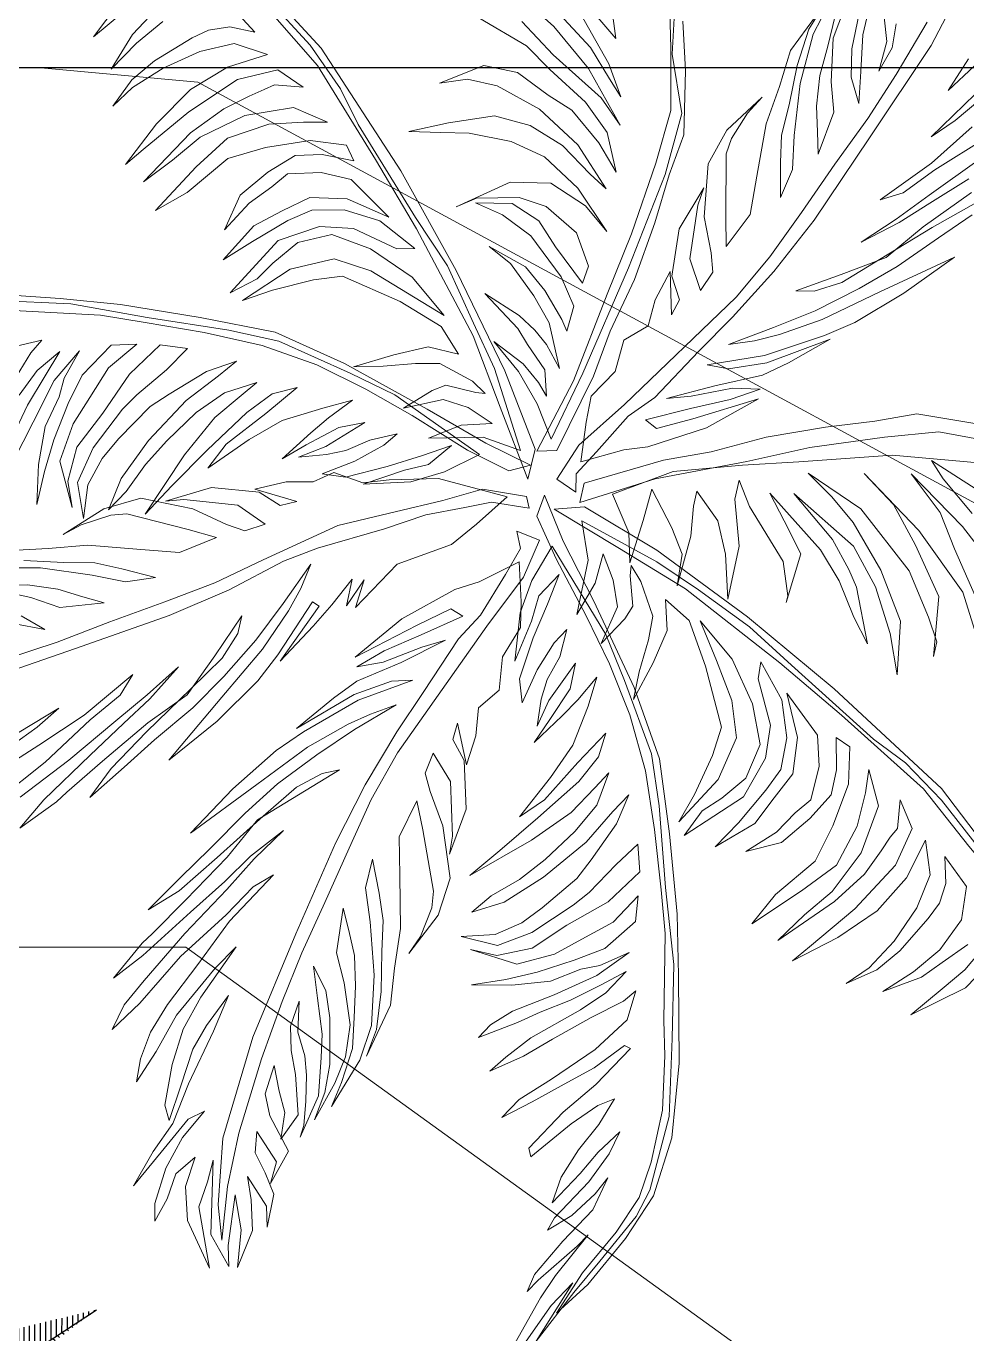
# Model space of a CAD drawing. Header units: millimetres. Extents: x 72 to 2826, y -203 to 794.
# Drawn here: x 1686.52 to 1691.15, y 420.6 to 427.04 of the extents above; entities that cross this region are included whole.
import ezdxf

# ---------------------------------------------------------------- set-up
doc = ezdxf.new("R2010")
doc.units = ezdxf.units.MM
doc.layers.add('01_Fina', color=250, linetype='Continuous', lineweight=15)
doc.layers.add('2D VEGETACION', color=74, linetype='Continuous', lineweight=5)
doc.layers.add('BOSQUENUEVO', color=64, linetype='Continuous')

# ---------------------------------------------------------------- blocks, each defined once
blk = doc.blocks.new('A-19')
at = {"layer": '2D VEGETACION'}
for points in [[(0.0015, 0.0278), (-0.0009, 0.1149), (0.0033, 0.1653), (0.003, 0.2253), (0.0087, 0.2883), (0.0156, 0.3399), (0.0192, 0.3846), (0.0468, 0.4471)], [(0.071, 0.4617), (0.0431, 0.4023), (0.0344, 0.3455), (0.0252, 0.267), (0.0228, 0.1992), (0.0162, 0.1014), (0.02, 0.0183), (0.0015, 0.0278), (0.0015, 0.0278)], [(0.0203, 0.0539), (0.0636, 0.0603), (0.0947, 0.0535), (0.0553, 0.0779), (0.0256, 0.0951), (0.0702, 0.1054), (0.0999, 0.1087), (0.1309, 0.0953), (0.0837, 0.1225), (0.0539, 0.1332), (0.0397, 0.1405), (0.0753, 0.154), (0.1114, 0.1528), (0.1577, 0.1435), (0.1069, 0.169), (0.058, 0.1771), (0.0395, 0.1866), (0.0691, 0.1899), (0.134, 0.2097), (0.1704, 0.2054), (0.1764, 0.2018), (0.131, 0.2298), (0.0929, 0.2215), (0.061, 0.214), (0.1319, 0.2506), (0.1687, 0.2615), (0.2093, 0.2667), (0.2403, 0.2738), (0.1795, 0.2774), (0.1594, 0.2744), (0.1248, 0.2656), (0.0676, 0.2386), (0.137, 0.2853), (0.1843, 0.2969), (0.2357, 0.2996), (0.2795, 0.2955), (0.226, 0.3133), (0.1688, 0.3068), (0.1128, 0.2911), (0.0811, 0.2762), (0.0507, 0.2586), (0.1009, 0.3027), (0.1769, 0.3353), (0.2293, 0.3428), (0.2563, 0.3448), (0.2705, 0.3375), (0.2109, 0.3589), (0.1524, 0.3485), (0.1051, 0.337), (0.0659, 0.3152), (0.1382, 0.3558), (0.2128, 0.3845), (0.2551, 0.3862)], [(0.2353, 0.3984), (0.1663, 0.3873), (0.1258, 0.3822), (0.0788, 0.3632), (0.1458, 0.4013), (0.2156, 0.431)], [(0.1352, 0.4146), (0.0921, 0.3943), (0.0706, 0.3874), (0.132, 0.4442)], [(0.0908, 0.4495), (0.0545, 0.3486), (0.0366, 0.252), (0.0253, 0.1939), (0.0132, 0.1215), (0.0203, 0.0539), (0.0203, 0.0539)], [(-0.0211, 0.0301), (-0.0218, 0.0771), (-0.0186, 0.1022), (-0.0223, 0.1672), (-0.0379, 0.2276), (-0.0352, 0.1557), (-0.0348, 0.1161), (-0.0467, 0.1072), (-0.0461, 0.156), (-0.0447, 0.1986), (-0.0474, 0.2317), (-0.0558, 0.204), (-0.0586, 0.1597), (-0.0627, 0.1341), (-0.0628, 0.1868), (-0.0611, 0.2381), (-0.0666, 0.2678), (-0.0798, 0.3164), (-0.0723, 0.2457), (-0.0767, 0.205), (-0.0863, 0.1843), (-0.0806, 0.2451), (-0.0851, 0.3117), (-0.0904, 0.3458), (-0.107, 0.4036), (-0.1304, 0.4646), (-0.1149, 0.3794), (-0.1021, 0.3134), (-0.0979, 0.2659), (-0.0981, 0.2389), (-0.1013, 0.2116), (-0.1067, 0.2618), (-0.1126, 0.3085), (-0.1236, 0.3592), (-0.1361, 0.4038), (-0.1541, 0.4534), (-0.1688, 0.4938)], [(-0.18, 0.5014), (-0.1664, 0.4498), (-0.1478, 0.3876), (-0.1344, 0.3433), (-0.133, 0.3128), (-0.1382, 0.2942), (-0.1427, 0.3448), (-0.148, 0.395), (-0.1696, 0.4407), (-0.1918, 0.4991)], [(-0.2061, 0.4999), (-0.1919, 0.4539), (-0.1802, 0.4175), (-0.1703, 0.3737), (-0.1846, 0.4154), (-0.2002, 0.4553), (-0.2232, 0.5155)], [(-0.2437, 0.5294), (-0.2243, 0.4676), (-0.2095, 0.4295), (-0.2083, 0.4042), (-0.2321, 0.4661), (-0.2584, 0.5172)], [(-0.297, 0.5602), (-0.2692, 0.5013), (-0.2589, 0.4728), (-0.2907, 0.5288)], [(-0.3197, 0.5355), (-0.3018, 0.5021), (-0.3285, 0.5314)], [(-0.3831, 0.4669), (-0.3598, 0.4564), (-0.3398, 0.4368), (-0.3677, 0.4527), (-0.3933, 0.4567)], [(-0.4024, 0.4417), (-0.3809, 0.4303), (-0.3442, 0.4186), (-0.3122, 0.4079), (-0.3409, 0.4072), (-0.3695, 0.4153), (-0.4129, 0.4367)], [(-0.4129, 0.4185), (-0.3855, 0.3991), (-0.3414, 0.3855), (-0.3098, 0.38), (-0.2713, 0.353), (-0.2942, 0.3583), (-0.3206, 0.3641), (-0.3508, 0.3757), (-0.3787, 0.3916), (-0.4075, 0.407)], [(-0.4228, 0.4052), (-0.3947, 0.3798), (-0.3478, 0.3534), (-0.2965, 0.3336), (-0.2624, 0.3228), (-0.2372, 0.3035), (-0.2726, 0.3126), (-0.3003, 0.321), (-0.3291, 0.3365), (-0.3669, 0.3552), (-0.4008, 0.3768), (-0.4216, 0.3982), (-0.384, 0.3525), (-0.3505, 0.3317), (-0.3158, 0.3083), (-0.265, 0.285), (-0.228, 0.268), (-0.2017, 0.2352), (-0.232, 0.2425), (-0.296, 0.2596), (-0.3102, 0.269), (-0.3318, 0.2922), (-0.344, 0.3112), (-0.3198, 0.2667), (-0.2904, 0.2386), (-0.2378, 0.2204), (-0.1991, 0.2182), (-0.1792, 0.2147), (-0.1635, 0.1974), (-0.1988, 0.1947), (-0.2513, 0.2172), (-0.2672, 0.228), (-0.2319, 0.192), (-0.1858, 0.1718), (-0.1597, 0.1734), (-0.1464, 0.1613), (-0.191, 0.1715), (-0.1663, 0.1487), (-0.1414, 0.1346), (-0.1334, 0.1062), (-0.1037, 0.089), (-0.0849, 0.0581), (-0.0599, 0.0462), (-0.0211, 0.0301), (-0.0211, 0.0301)], [(-0.1021, 0.179), (-0.1281, 0.2227), (-0.1634, 0.277), (-0.2052, 0.3315), (-0.2743, 0.4096), (-0.3519, 0.4967), (-0.4346, 0.5717)], [(-0.3767, 0.499), (-0.3316, 0.4536), (-0.2943, 0.4131), (-0.2566, 0.3674), (-0.2163, 0.3208), (-0.1795, 0.2769), (-0.1474, 0.2318), (-0.0676, 0.0899), (-0.0385, 0.0327), (-0.0096, 0.0011), (0.0086, 0.0172), (-0.01, 0.0224), (-0.0268, 0.0489), (-0.055, 0.0905), (-0.0668, 0.1225), (-0.1021, 0.179), (-0.1021, 0.179)], [(0.0257, 0.022), (0.0889, 0.0841), (0.1807, 0.1586), (0.2771, 0.2277), (0.4069, 0.3105), (0.5049, 0.3513), (0.6099, 0.3954), (0.6794, 0.4121), (0.7275, 0.4219), (0.7794, 0.4281), (0.7229, 0.4089), (0.6345, 0.3888), (0.5741, 0.371), (0.4729, 0.3233), (0.4026, 0.2923), (0.3058, 0.2284), (0.2364, 0.1795), (0.1359, 0.1031), (0.0776, 0.0465), (0.0202, -0.0096), (0.0257, 0.022), (0.0257, 0.022)], [(0.0395, 0.0156), (0.0812, 0.0116), (0.1332, -0.0144), (0.1064, 0.0128), (0.0785, 0.0287), (0.1082, 0.0319), (0.1364, 0.0291), (0.1693, 0.0027), (0.1504, 0.0335), (0.1398, 0.0447), (0.1081, 0.0502), (0.0978, 0.0539), (0.1166, 0.0596), (0.155, 0.0626), (0.1782, 0.052), (0.2083, 0.034), (0.2349, 0.0207), (0.2026, 0.0506), (0.1735, 0.0735), (0.1415, 0.0799), (0.1693, 0.0984), (0.2199, 0.1029), (0.2864, 0.1031), (0.3126, 0.0864), (0.3476, 0.0577), (0.3714, 0.0346), (0.3387, 0.0858), (0.3011, 0.1154), (0.262, 0.1206), (0.2171, 0.1155), (0.1726, 0.1096), (0.2201, 0.132), (0.2708, 0.1409), (0.3142, 0.1377), (0.3446, 0.1144), (0.3587, 0.0845), (0.3664, 0.0612), (0.3867, 0.0364), (0.3631, 0.107), (0.3295, 0.1395), (0.2972, 0.1533), (0.2467, 0.1532), (0.2303, 0.1605), (0.2745, 0.1717), (0.3144, 0.1668), (0.345, 0.1522), (0.3623, 0.1314), (0.3881, 0.0951), (0.4065, 0.0651), (0.3932, 0.1115), (0.3721, 0.1381), (0.3526, 0.1633), (0.3169, 0.1777), (0.269, 0.1787), (0.3199, 0.1985), (0.352, 0.1921), (0.3838, 0.1748), (0.3929, 0.1555), (0.4076, 0.1312), (0.4194, 0.0948), (0.4194, 0.1335), (0.4028, 0.1687), (0.3843, 0.1966), (0.3602, 0.2089), (0.3273, 0.217), (0.3402, 0.2285), (0.3778, 0.2172), (0.4163, 0.1902), (0.4475, 0.1629), (0.4707, 0.1136), (0.4943, 0.0818), (0.474, 0.141), (0.4571, 0.1836), (0.423, 0.2148), (0.3912, 0.2321), (0.3684, 0.2417), (0.408, 0.2421), (0.4512, 0.212), (0.4829, 0.1721), (0.4991, 0.1378), (0.5183, 0.1039), (0.4938, 0.1719), (0.4738, 0.2097), (0.4543, 0.2328), (0.4429, 0.2457), (0.4361, 0.2554), (0.4076, 0.2656), (0.4399, 0.2701), (0.4728, 0.2437), (0.5064, 0.1907), (0.533, 0.1344), (0.5429, 0.1133), (0.5311, 0.1658), (0.5143, 0.2127), (0.4887, 0.2512), (0.4554, 0.2806), (0.4918, 0.2763), (0.5218, 0.2539), (0.5498, 0.2219), (0.5704, 0.1897), (0.5802, 0.162), (0.5744, 0.197), (0.5612, 0.2251), (0.5359, 0.2627), (0.5232, 0.2782), (0.5048, 0.2899), (0.4771, 0.2962), (0.5135, 0.3102), (0.5458, 0.2964), (0.5708, 0.2662), (0.5862, 0.2337), (0.5979, 0.1973), (0.5937, 0.2405), (0.5843, 0.2651), (0.5728, 0.2962)], [(0.5696, 0.3259), (0.5978, 0.2865), (0.6111, 0.2584), (0.6293, 0.2196), (0.616, 0.2822), (0.5913, 0.3232)], [(0.4806, 0.3344), (0.419, 0.3076), (0.3714, 0.2808), (0.3386, 0.2546), (0.2419, 0.1907), (0.1915, 0.1583), (0.1405, 0.116), (0.101, 0.0812), (0.0395, 0.0156), (0.0395, 0.0156)], [(-0.039, 0.0087), (-0.1047, 0.0659), (-0.1462, 0.0947), (-0.1923, 0.1332), (-0.2446, 0.1688), (-0.2897, 0.1959), (-0.3265, 0.2216), (-0.3913, 0.2404), (-0.4424, 0.2508)], [(-0.4821, 0.246), (-0.4181, 0.2311), (-0.3545, 0.2148), (-0.3051, 0.1854), (-0.2396, 0.1421), (-0.1848, 0.1013), (-0.1052, 0.0442), (-0.0434, -0.0116), (-0.039, 0.0087), (-0.039, 0.0087)], [(-0.0517, 0.006), (-0.0914, 0.0012), (-0.1295, -0.0092), (-0.1664, -0.0266), (-0.1358, -0.0025), (-0.113, 0.0083), (-0.0968, 0.0127), (-0.1241, 0.0181), (-0.1543, 0.007), (-0.1732, 0.0014), (-0.2177, -0.0228), (-0.1861, 0.006), (-0.1671, 0.0182), (-0.1495, 0.0265), (-0.1215, 0.0333), (-0.1707, 0.0348), (-0.2022, 0.0264), (-0.2413, 0.0112), (-0.2643, -0.0061), (-0.234, 0.0254), (-0.2049, 0.0391), (-0.1708, 0.0487), (-0.1577, 0.0506), (-0.1813, 0.0642), (-0.2145, 0.0593), (-0.2641, 0.0391), (-0.2929, 0.0159), (-0.3126, -0.0085), (-0.3022, 0.0287), (-0.2773, 0.0512), (-0.2466, 0.0614), (-0.2023, 0.079), (-0.2181, 0.0899), (-0.2552, 0.0864), (-0.2901, 0.0624), (-0.3064, 0.0375), (-0.3169, -0.0062), (-0.3135, -0.0293), (-0.3243, 0.0322), (-0.3125, 0.0733), (-0.2801, 0.1026), (-0.2484, 0.1175), (-0.3001, 0.0996), (-0.3408, 0.074), (-0.3654, 0.0441), (-0.385, 0.0036), (-0.3931, -0.0249), (-0.4025, -0.0573), (-0.4011, -0.0147), (-0.3961, 0.0339), (-0.3766, 0.0678), (-0.3477, 0.0954), (-0.3111, 0.1159), (-0.2921, 0.1281), (-0.3443, 0.111), (-0.3906, 0.0816), (-0.4258, 0.0446), (-0.4404, 0.0162), (-0.4437, -0.0133), (-0.45, 0.0364), (-0.434, 0.0687), (-0.4029, 0.0941), (-0.3812, 0.114), (-0.3407, 0.1331), (-0.3065, 0.1428), (-0.3492, 0.1442), (-0.3856, 0.1302), (-0.4284, 0.1025), (-0.4588, 0.0849), (-0.4998, 0.0441)], [(-0.4845, 0.0868), (-0.4426, 0.1098), (-0.3861, 0.1472), (-0.3532, 0.1595), (-0.4192, 0.1423), (-0.4711, 0.1178), (-0.5113, 0.0914)], [(-0.488, 0.1239), (-0.44, 0.1498), (-0.4032, 0.1607), (-0.3817, 0.1676), (-0.4187, 0.1641), (-0.4875, 0.1456)], [(-0.4688, 0.1652), (-0.4424, 0.1777), (-0.4766, 0.1819)], [(-0.4902, 0.2562), (-0.4116, 0.2309), (-0.3486, 0.2251), (-0.2911, 0.192), (-0.2059, 0.13), (-0.1106, 0.0556), (-0.0517, 0.006), (-0.0517, 0.006)], [(0.0228, -0.0288), (0.0033, -0.0157), (0.0551, -0.0089), (0.1244, 0.0065), (0.2228, 0.0249), (0.3021, 0.0316), (0.3811, 0.022), (0.4649, 0.0086), (0.5278, -0.0063), (0.6172, -0.0289), (0.6912, -0.0563), (0.7454, -0.0904), (0.7812, -0.1299), (0.8181, -0.1804), (0.8391, -0.22), (0.8047, -0.1829), (0.7723, -0.1377), (0.7432, -0.1054), (0.7103, -0.0835), (0.6604, -0.0582), (0.6056, -0.0417), (0.5695, -0.0332), (0.4813, -0.0087), (0.4357, -0.0015), (0.3728, 0.0078), (0.3107, 0.014), (0.2496, 0.0129), (0.1922, 0.006), (0.1373, -0.005), (0.0714, -0.0205), (0.0228, -0.0288), (0.0228, -0.0288)], [(0.0571, -0.0214), (0.0868, -0.051), (0.1166, -0.0715), (0.1645, -0.0899), (0.128, -0.0622), (0.1044, -0.0481), (0.0881, -0.0216), (0.1152, -0.0415), (0.1457, -0.065), (0.1837, -0.0895), (0.2089, -0.0934), (0.1793, -0.0694), (0.1561, -0.0448), (0.1459, -0.0283), (0.1721, -0.0429), (0.1917, -0.0617), (0.2102, -0.0732), (0.2365, -0.0843), (0.2134, -0.0655), (0.1826, -0.0285), (0.2073, -0.0407), (0.233, -0.0694), (0.2524, -0.0917), (0.2327, -0.0559), (0.2204, -0.036), (0.2024, -0.0105), (0.2296, -0.0269), (0.2651, -0.053), (0.2924, -0.0842), (0.3241, -0.1263), (0.3136, -0.0962), (0.2843, -0.0526), (0.2618, -0.0161), (0.284, -0.0299), (0.3039, -0.0565), (0.3299, -0.1079), (0.3533, -0.1551), (0.3706, -0.1924), (0.3511, -0.12), (0.3333, -0.0726), (0.3144, -0.042), (0.3031, -0.0238), (0.3329, -0.0443), (0.3535, -0.0739), (0.3743, -0.1113), (0.388, -0.1428), (0.3971, -0.1761), (0.4084, -0.2), (0.407, -0.1643), (0.3919, -0.1176), (0.3676, -0.0652), (0.3434, -0.0298), (0.3307, -0.0091), (0.3569, -0.0295), (0.3867, -0.0648), (0.402, -0.084), (0.4229, -0.1271), (0.4325, -0.152), (0.4374, -0.1821), (0.4305, -0.2172), (0.4493, -0.1828), (0.4449, -0.1443), (0.4283, -0.0951), (0.4196, -0.0754), (0.3981, -0.0406), (0.3834, -0.0131), (0.4118, -0.0184), (0.4342, -0.0584), (0.4468, -0.1066), (0.461, -0.1481), (0.4591, -0.1858), (0.4461, -0.211), (0.4733, -0.168), (0.4731, -0.1269), (0.465, -0.0953), (0.4561, -0.0586), (0.4361, -0.0263), (0.4614, -0.0358), (0.4806, -0.0743), (0.4845, -0.1085), (0.4869, -0.1493), (0.486, -0.183), (0.4822, -0.2196), (0.4934, -0.1784), (0.4994, -0.1381), (0.4955, -0.104), (0.4967, -0.0838), (0.4911, -0.0506), (0.506, -0.0895), (0.5143, -0.1381), (0.5202, -0.1847), (0.5282, -0.2107), (0.5379, -0.2264), (0.5327, -0.1828), (0.5282, -0.157), (0.5242, -0.1228), (0.5168, -0.0885), (0.5098, -0.0586), (0.5261, -0.0851), (0.5367, -0.1151), (0.5519, -0.1732), (0.5651, -0.2039), (0.5752, -0.2239), (0.5687, -0.1856), (0.5591, -0.1516), (0.5472, -0.1063), (0.5391, -0.0691), (0.5321, -0.054), (0.5593, -0.0703), (0.5808, -0.1108), (0.5995, -0.1632), (0.6116, -0.2015), (0.6254, -0.2238), (0.6175, -0.1887), (0.6068, -0.1473), (0.5992, -0.1165), (0.5846, -0.0798), (0.5894, -0.0746), (0.6169, -0.1193), (0.6363, -0.1599), (0.6639, -0.2046), (0.6731, -0.2047), (0.6503, -0.1548), (0.6387, -0.123), (0.6361, -0.1041), (0.6582, -0.127), (0.6786, -0.1544), (0.7018, -0.179), (0.7255, -0.1952), (0.703, -0.1588), (0.686, -0.135), (0.6714, -0.1075), (0.6907, -0.1241), (0.7138, -0.1521), (0.7414, -0.1968), (0.7523, -0.2072), (0.7436, -0.1783), (0.7279, -0.1491), (0.715, -0.1319), (0.7433, -0.1556), (0.7674, -0.1945), (0.7938, -0.2319), (0.8093, -0.244), (0.8007, -0.23), (0.7762, -0.1811), (0.7675, -0.167), (0.8003, -0.2108), (0.8192, -0.2322), (0.8584, -0.2698)], [(0.8707, -0.2713), (0.8298, -0.2234), (0.8124, -0.1953), (0.8621, -0.248), (0.8226, -0.197), (0.7976, -0.1621), (0.7618, -0.1133), (0.7386, -0.0923), (0.6687, -0.0531), (0.5901, -0.0296), (0.5153, -0.0083), (0.4348, 0.0037), (0.35, 0.0188), (0.2949, 0.0248), (0.2131, 0.0166), (0.1613, 0.0098), (0.0571, -0.0214), (0.0571, -0.0214)], [(-0.046, -0.0129), (-0.1337, -0.023), (-0.2487, -0.0461), (-0.3646, -0.076), (-0.5106, -0.1245), (-0.6036, -0.1737), (-0.7053, -0.227), (-0.7619, -0.2688), (-0.7997, -0.3006), (-0.8383, -0.3371), (-0.7871, -0.3043), (-0.715, -0.2499), (-0.6637, -0.2149), (-0.5616, -0.1668), (-0.4939, -0.1327), (-0.383, -0.0987), (-0.3015, -0.0753), (-0.1777, -0.0459), (-0.0979, -0.0373), (-0.0172, -0.0283), (-0.046, -0.0129), (-0.046, -0.0129)], [(-0.0307, -0.0454), (-0.031, -0.0219), (-0.065, -0.0616), (-0.1153, -0.1122), (-0.1835, -0.1842), (-0.2337, -0.2465), (-0.2684, -0.3188), (-0.3028, -0.3964), (-0.3251, -0.4563), (-0.3545, -0.5444)], [(-0.3249, -0.5068), (-0.2973, -0.4196), (-0.278, -0.3761), (-0.2523, -0.3188), (-0.2236, -0.2633), (-0.1894, -0.2128), (-0.1519, -0.1692), (-0.1126, -0.1292), (-0.0628, -0.0821), (-0.0307, -0.0454), (-0.0307, -0.0454)], [(-0.0485, -0.028), (-0.072, -0.0627), (-0.0854, -0.1185), (-0.0898, -0.0819), (-0.0834, -0.0499), (-0.1061, -0.0702), (-0.121, -0.0934), (-0.1224, -0.136), (-0.1329, -0.1022), (-0.1347, -0.087), (-0.1193, -0.0582), (-0.116, -0.0491), (-0.1319, -0.0587), (-0.1582, -0.0873), (-0.1649, -0.1119), (-0.1705, -0.1457), (-0.1777, -0.176), (-0.1793, -0.1316), (-0.1784, -0.0947), (-0.163, -0.0659), (-0.1958, -0.076), (-0.2319, -0.1113), (-0.2731, -0.163), (-0.2768, -0.1938), (-0.2774, -0.2381), (-0.2747, -0.2713), (-0.2939, -0.2147), (-0.2928, -0.1669), (-0.2711, -0.133), (-0.2386, -0.1015), (-0.2061, -0.0701), (-0.2536, -0.0925), (-0.2932, -0.1273), (-0.3183, -0.1628), (-0.3192, -0.1998), (-0.3047, -0.2306), (-0.2929, -0.2508), (-0.2858, -0.2819), (-0.3262, -0.2192), (-0.3295, -0.1734), (-0.3187, -0.1393), (-0.2865, -0.1005), (-0.2821, -0.0823), (-0.3193, -0.1106), (-0.3401, -0.144), (-0.3482, -0.1769), (-0.3441, -0.204), (-0.332, -0.2456), (-0.321, -0.2802), (-0.3475, -0.24), (-0.3555, -0.2072), (-0.3617, -0.1757), (-0.3504, -0.1381), (-0.3208, -0.1005), (-0.3689, -0.1286), (-0.3843, -0.1574), (-0.3917, -0.192), (-0.3825, -0.2114), (-0.3719, -0.2386), (-0.3513, -0.2708), (-0.3825, -0.2457), (-0.3986, -0.2114), (-0.4083, -0.1795), (-0.4021, -0.1517), (-0.3874, -0.1212), (-0.4053, -0.1243), (-0.4197, -0.16), (-0.4242, -0.2074), (-0.423, -0.2487), (-0.3993, -0.2989), (-0.3893, -0.3361), (-0.4229, -0.2831), (-0.4438, -0.2435), (-0.4471, -0.1977), (-0.4401, -0.1622), (-0.4335, -0.1375), (-0.4577, -0.1683), (-0.4624, -0.22), (-0.4522, -0.2711), (-0.436, -0.3054), (-0.4216, -0.3406), (-0.4589, -0.2797), (-0.4746, -0.2397), (-0.4808, -0.2104), (-0.4835, -0.1934), (-0.4858, -0.1816), (-0.4756, -0.1531), (-0.5, -0.1743), (-0.501, -0.2178), (-0.481, -0.2761), (-0.4545, -0.3324), (-0.4441, -0.3544), (-0.4771, -0.3119), (-0.5031, -0.2682), (-0.516, -0.2248), (-0.5185, -0.1808), (-0.5383, -0.2117), (-0.5392, -0.2487), (-0.5323, -0.2906), (-0.5205, -0.327), (-0.5067, -0.3517), (-0.5287, -0.3255), (-0.542, -0.2973), (-0.5554, -0.2531), (-0.5588, -0.2343), (-0.5566, -0.2117), (-0.5443, -0.1876), (-0.5778, -0.2056)], [(-0.5799, -0.2786), (-0.5645, -0.3112), (-0.5448, -0.3438), (-0.5746, -0.3127), (-0.5884, -0.2902)], [(-0.6007, -0.3143), (-0.5824, -0.353), (-0.6218, -0.3038)], [(-0.5751, -0.1656), (-0.5165, -0.1348), (-0.4643, -0.1155), (-0.4232, -0.1069), (-0.3132, -0.0733), (-0.2558, -0.0537), (-0.1903, -0.0422), (-0.1387, -0.0329), (-0.0485, -0.028), (-0.0485, -0.028)], [(-0.0028, -0.2605), (0.0014, -0.2985), (0.0162, -0.3616), (0.0266, -0.4295), (0.0353, -0.5335), (0.0445, -0.6497)], [(0.0274, -0.6052), (0.0241, -0.5503), (0.0171, -0.4915), (0.0113, -0.4302), (0.0054, -0.3741), (-0.0054, -0.3189), (-0.0203, -0.2339), (-0.0191, -0.172), (-0.018, -0.1205), (-0.0191, -0.0772), (0, -0.0344), (0.0126, -0.0348), (-0.0036, -0.0712), (-0.0051, -0.0999), (-0.0079, -0.1416), (-0.0049, -0.1874), (-0.0028, -0.2605), (-0.0028, -0.2605)], [(0.1719, -0.1914), (0.2051, -0.2286), (0.2508, -0.2747), (0.3021, -0.3203), (0.3839, -0.3847), (0.4779, -0.4558), (0.5726, -0.5131), (0.6394, -0.5354), (0.6761, -0.5412), (0.6229, -0.521), (0.5719, -0.4956), (0.502, -0.4526), (0.4492, -0.4165), (0.4049, -0.3838), (0.3599, -0.3468), (0.311, -0.3078), (0.2671, -0.2724), (0.2266, -0.2333), (0.1215, -0.109), (0.0813, -0.0588), (0.0478, -0.0327), (0.0328, -0.0533), (0.0514, -0.0541), (0.0737, -0.0764), (0.1084, -0.1125), (0.1269, -0.1411), (0.1719, -0.1914), (0.1719, -0.1914)], [(-0.005, -0.0541), (0.0149, -0.0923), (0.0289, -0.1233), (0.0344, -0.1838), (0.0676, -0.2377), (0.0416, -0.2216), (0.0637, -0.2465), (0.0378, -0.2335), (0.0588, -0.2609), (0.0756, -0.2857), (0.1025, -0.3285), (0.0566, -0.2742), (0.0504, -0.2797), (0.0954, -0.3291), (0.1163, -0.3565), (0.1467, -0.4084), (0.1737, -0.4678), (0.1237, -0.3974), (0.0853, -0.3434), (0.0534, -0.3067), (0.0338, -0.2881), (0.0118, -0.2716), (0.0444, -0.3102), (0.0744, -0.3476), (0.103, -0.3897), (0.1267, -0.4296), (0.1492, -0.4772), (0.169, -0.5154), (0.1907, -0.5582), (0.1669, -0.5288), (0.139, -0.4832), (0.1069, -0.4268), (0.0841, -0.3866), (0.0631, -0.3644), (0.0461, -0.3553), (0.0795, -0.3935), (0.112, -0.4321), (0.1302, -0.4793), (0.157, -0.5357), (0.1793, -0.5803), (0.1864, -0.5932), (0.2035, -0.6377), (0.1808, -0.6057), (0.1477, -0.5466), (0.1242, -0.5045), (0.1061, -0.4709), (0.0813, -0.4335), (0.1015, -0.4726), (0.1196, -0.5115), (0.1472, -0.5697), (0.172, -0.6289)], [(0.1688, -0.6531), (0.143, -0.5942), (0.1118, -0.5374), (0.0945, -0.5003), (0.077, -0.482), (0.1053, -0.542), (0.124, -0.5963), (0.1401, -0.6464)], [(0.1285, -0.654), (0.1051, -0.5931), (0.0916, -0.566), (0.11, -0.6277)], [(-0.0065, -0.5901), (0.0079, -0.5596), (-0.0125, -0.5799)], [(-0.0492, -0.6065), (-0.0285, -0.5653), (-0.0106, -0.5386), (-0.0035, -0.4921), (-0.0155, -0.5123), (-0.0296, -0.5355), (-0.0421, -0.5653), (-0.0499, -0.5964)], [(-0.0695, -0.5997), (-0.0561, -0.5477), (-0.035, -0.4969), (-0.0192, -0.4648), (-0.0157, -0.4332), (-0.0336, -0.4651), (-0.0467, -0.491), (-0.0554, -0.5225), (-0.0681, -0.5627)], [(-0.0817, -0.5732), (-0.0736, -0.5347), (-0.0666, -0.4934), (-0.0483, -0.4405), (-0.0349, -0.4021), (-0.0405, -0.3605), (-0.0562, -0.3873), (-0.0881, -0.4454), (-0.091, -0.4622), (-0.089, -0.4947), (-0.084, -0.5157), (-0.0994, -0.4675), (-0.1003, -0.4272), (-0.0758, -0.3771), (-0.051, -0.3468), (-0.0397, -0.3299), (-0.041, -0.3075), (-0.0677, -0.3303), (-0.0878, -0.3838), (-0.0909, -0.4027), (-0.0926, -0.3523), (-0.0753, -0.3051), (-0.0561, -0.2873), (-0.0557, -0.2694), (-0.0792, -0.3086), (-0.0785, -0.275), (-0.0715, -0.2473), (-0.0753, -0.2238), (-0.0574, -0.1971), (-0.0534, -0.1695), (-0.0415, -0.1191), (-0.005, -0.0541), (-0.005, -0.0541)], [(0.0646, -0.059), (0.0741, -0.105), (0.0755, -0.1317), (0.0916, -0.1934), (0.118, -0.2511), (0.1021, -0.1797), (0.0942, -0.1409), (0.1049, -0.1307), (0.1128, -0.1779), (0.1194, -0.22), (0.1283, -0.252), (0.1306, -0.2239), (0.1256, -0.1806), (0.1248, -0.1547), (0.1356, -0.2058), (0.1431, -0.2557), (0.154, -0.2839), (0.1753, -0.3297), (0.156, -0.2619), (0.1521, -0.2203), (0.1569, -0.1987), (0.1627, -0.2595), (0.1805, -0.3236), (0.1921, -0.356), (0.2197, -0.4105), (0.2536, -0.4652), (0.2216, -0.385), (0.1972, -0.3234), (0.1844, -0.2761), (0.1801, -0.2504), (0.1776, -0.2222), (0.1915, -0.271), (0.2074, -0.316), (0.2264, -0.3635), (0.2478, -0.4044), (0.2749, -0.4497), (0.2961, -0.4872), (0.3203, -0.5286), (0.3093, -0.492), (0.2854, -0.4444), (0.2555, -0.3868), (0.2348, -0.3453), (0.2276, -0.3156), (0.2285, -0.297), (0.2432, -0.3452), (0.2579, -0.3935), (0.2877, -0.4343), (0.3204, -0.4875), (0.3457, -0.5305), (0.3528, -0.5434), (0.3808, -0.5819), (0.3656, -0.5461), (0.3339, -0.4861), (0.3121, -0.443), (0.2929, -0.4101), (0.2755, -0.3698), (0.2968, -0.4072), (0.3205, -0.443), (0.3544, -0.4977), (0.3912, -0.5515), (0.4107, -0.5782), (0.4328, -0.597), (0.4132, -0.5619), (0.3764, -0.5081), (0.3464, -0.4505), (0.3247, -0.4158), (0.3181, -0.3918), (0.3537, -0.4489), (0.3892, -0.4927), (0.4218, -0.534), (0.4457, -0.5587), (0.4702, -0.5757), (0.4923, -0.5861), (0.4668, -0.5578), (0.4353, -0.5278), (0.3974, -0.4759), (0.3815, -0.449), (0.4232, -0.4981), (0.4511, -0.5247), (0.4841, -0.5452), (0.5237, -0.5632), (0.5404, -0.5631), (0.5082, -0.542), (0.4741, -0.5199), (0.4535, -0.5), (0.429, -0.4697), (0.4614, -0.4943), (0.5081, -0.5336), (0.5444, -0.5602), (0.5679, -0.5876), (0.5975, -0.6166), (0.5705, -0.5796), (0.5442, -0.5435), (0.5402, -0.5247), (0.5614, -0.5538), (0.5881, -0.5789), (0.6211, -0.5994), (0.6391, -0.6043), (0.6197, -0.5859), (0.5964, -0.5704), (0.5848, -0.5463), (0.612, -0.5638), (0.6471, -0.5707), (0.7015, -0.5612), (0.6362, -0.5558), (0.6129, -0.5403), (0.5924, -0.5287), (0.6676, -0.551), (0.7047, -0.5408), (0.6832, -0.536), (0.6335, -0.5157), (0.6706, -0.5187), (0.7081, -0.5323), (0.6744, -0.5075), (0.6428, -0.5004), (0.6181, -0.498), (0.6533, -0.4868), (0.6748, -0.4915), (0.6432, -0.4761), (0.619, -0.4793), (0.596, -0.4841), (0.5749, -0.4766), (0.6108, -0.4648), (0.6313, -0.4764), (0.6034, -0.4497), (0.5623, -0.4593), (0.5387, -0.4584), (0.5121, -0.4417), (0.5397, -0.4432), (0.5627, -0.4433), (0.5888, -0.4544), (0.5689, -0.4304), (0.527, -0.4224), (0.5015, -0.4205), (0.4767, -0.4145), (0.4534, -0.399), (0.4845, -0.4088), (0.5104, -0.408), (0.5308, -0.4112), (0.5568, -0.4187), (0.5812, -0.4274), (0.592, -0.434), (0.5548, -0.4045), (0.5165, -0.3915), (0.4932, -0.3844), (0.455, -0.3798), (0.4216, -0.3753), (0.4497, -0.3692), (0.4784, -0.3723), (0.5259, -0.3847), (0.5532, -0.3973), (0.5782, -0.4151), (0.5462, -0.3844), (0.5225, -0.3667), (0.4911, -0.3535), (0.4466, -0.3486), (0.414, -0.3483), (0.3703, -0.3296), (0.3946, -0.33), (0.4216, -0.3307), (0.4532, -0.3378), (0.4844, -0.3475), (0.5156, -0.3573), (0.5472, -0.3776), (0.569, -0.3942), (0.5295, -0.3532), (0.4973, -0.3321), (0.4469, -0.3159), (0.3914, -0.3058), (0.3558, -0.3016), (0.3282, -0.2869), (0.3648, -0.2891), (0.3935, -0.2922), (0.4247, -0.302), (0.4654, -0.3132), (0.5028, -0.3281), (0.5272, -0.3452), (0.4816, -0.3074), (0.4449, -0.2933), (0.4064, -0.2768), (0.3521, -0.2634), (0.3125, -0.2538), (0.2806, -0.2265), (0.3117, -0.2279), (0.377, -0.2332), (0.3935, -0.2393), (0.4197, -0.2587), (0.4338, -0.2749), (0.4025, -0.2351), (0.3683, -0.2131), (0.313, -0.2065), (0.2748, -0.2103), (0.2546, -0.2106), (0.2365, -0.1973), (0.27, -0.1872), (0.3259, -0.1995), (0.3435, -0.2071), (0.3021, -0.1783), (0.2522, -0.1677), (0.2276, -0.1736), (0.2124, -0.1643), (0.2573, -0.1664), (0.2301, -0.149), (0.2024, -0.139), (0.1897, -0.1134), (0.1568, -0.1013), (0.1317, -0.0751), (0.1057, -0.0675), (0.0646, -0.059), (0.0646, -0.059)], [(-0.0552, -0.0709), (-0.047, -0.1112), (-0.0456, -0.1482), (-0.0559, -0.1971), (-0.0592, -0.1513), (-0.0586, -0.1253), (-0.0719, -0.0971), (-0.0692, -0.1302), (-0.0674, -0.1681), (-0.0676, -0.2134), (-0.0772, -0.2362), (-0.0816, -0.1996), (-0.09, -0.1659), (-0.0979, -0.1492), (-0.099, -0.1787), (-0.0948, -0.2058), (-0.0957, -0.2266), (-0.1003, -0.2557), (-0.104, -0.2252), (-0.1181, -0.1791), (-0.1201, -0.2069), (-0.1109, -0.2446), (-0.1029, -0.273), (-0.1221, -0.2369), (-0.1325, -0.2149), (-0.144, -0.1859), (-0.1438, -0.2181), (-0.1422, -0.2626), (-0.1314, -0.3015), (-0.1134, -0.3511), (-0.1328, -0.3259), (-0.1535, -0.2775), (-0.1717, -0.2388), (-0.1719, -0.2658), (-0.1596, -0.2965), (-0.1316, -0.3468), (-0.1048, -0.3922), (-0.0829, -0.4271), (-0.133, -0.3711), (-0.1629, -0.3304), (-0.1783, -0.2978), (-0.1874, -0.2785), (-0.1856, -0.3142), (-0.1729, -0.348), (-0.152, -0.3855), (-0.1335, -0.4133), (-0.1111, -0.4404), (-0.0972, -0.4629), (-0.1255, -0.4418), (-0.1572, -0.4041), (-0.1879, -0.3551), (-0.2044, -0.3155), (-0.2147, -0.2935), (-0.212, -0.3267), (-0.1987, -0.3709), (-0.1914, -0.3933), (-0.1666, -0.4343), (-0.151, -0.456), (-0.128, -0.4774), (-0.0948, -0.4908), (-0.133, -0.4873), (-0.1642, -0.4622), (-0.1959, -0.4223), (-0.2068, -0.4038), (-0.2243, -0.3668), (-0.2402, -0.3399), (-0.2512, -0.3667), (-0.2295, -0.4059), (-0.1969, -0.4432), (-0.1694, -0.4786), (-0.1372, -0.4968), (-0.109, -0.4996), (-0.1594, -0.4997), (-0.1941, -0.4763), (-0.2162, -0.4523), (-0.2417, -0.4256), (-0.2583, -0.3904), (-0.2641, -0.4168), (-0.2411, -0.4543), (-0.2159, -0.4758), (-0.1829, -0.5001), (-0.1529, -0.5181), (-0.1215, -0.5345), (-0.1617, -0.5223), (-0.1987, -0.5053), (-0.2252, -0.4834), (-0.2428, -0.4734), (-0.2666, -0.4503), (-0.243, -0.4843), (-0.2064, -0.5165), (-0.1714, -0.5473)], [(-0.1986, -0.5397), (-0.2251, -0.5178), (-0.2502, -0.492), (-0.271, -0.4706), (-0.2577, -0.4988), (-0.2374, -0.5236)], [(-0.2519, -0.5272), (-0.2774, -0.5005), (-0.2875, -0.4859), (-0.2882, -0.5185)], [(-0.3396, -0.5213), (-0.3166, -0.447), (-0.2827, -0.3729), (-0.2482, -0.2932), (-0.2236, -0.245), (-0.1721, -0.181), (-0.1382, -0.1413), (-0.0552, -0.0709), (-0.0552, -0.0709)]]:
    blk.add_lwpolyline(points, dxfattribs=at)
blk = doc.blocks.new('*X73')
at = {"color": 0}
for p, q in [((6.827, 6.747), (7.284, 6.937)), ((6.839, 6.806), (7.285, 6.992)), ((6.851, 6.865), (7.185, 7.004)), ((6.863, 6.924), (7.084, 7.017)), ((6.875, 6.983), (6.984, 7.029)), ((6.804, 6.629), (7.242, 6.812)), ((6.816, 6.688), (7.263, 6.874)), ((6.78, 6.511), (7.2, 6.686)), ((6.792, 6.57), (7.221, 6.749)), ((6.756, 6.392), (7.158, 6.56)), ((6.768, 6.451), (7.179, 6.623)), ((6.731, 6.273), (7.116, 6.434)), ((6.743, 6.333), (7.137, 6.497)), ((6.702, 6.153), (7.074, 6.308)), ((6.718, 6.214), (7.095, 6.371)), ((6.68, 6.09), (7.053, 6.245)), ((6.635, 5.963), (7.012, 6.12)), ((6.657, 6.026), (7.032, 6.182)), ((6.614, 5.9), (6.991, 6.057)), ((6.619, 5.848), (6.97, 5.994)), ((6.625, 5.796), (6.949, 5.931)), ((6.627, 5.742), (6.928, 5.868)), ((6.605, 5.625), (6.886, 5.742)), ((6.616, 5.684), (6.907, 5.805)), ((6.584, 5.508), (6.844, 5.616)), ((6.594, 5.566), (6.865, 5.679)), ((6.562, 5.39), (6.802, 5.49)), ((6.573, 5.449), (6.823, 5.553)), ((6.54, 5.273), (6.76, 5.365)), ((6.551, 5.332), (6.781, 5.428)), ((6.519, 5.156), (6.718, 5.239)), ((6.529, 5.214), (6.739, 5.302)), ((6.497, 5.038), (6.676, 5.113)), ((6.508, 5.097), (6.697, 5.176)), ((6.475, 4.921), (6.634, 4.987)), ((6.486, 4.98), (6.655, 5.05)), ((6.454, 4.803), (6.592, 4.861)), ((6.464, 4.862), (6.613, 4.924)), ((6.443, 4.745), (6.571, 4.798)), ((6.446, 4.692), (6.551, 4.736)), ((6.466, 4.646), (6.53, 4.673)), ((6.485, 4.6), (6.509, 4.61))]:
    blk.add_line(p, q, dxfattribs=at)
blk = doc.blocks.new('*X74')
at = {"color": 0}
for p, q in [((7.518, 6.678), (7.289, 6.952)), ((7.536, 6.733), (7.376, 6.926)), ((7.48, 6.566), (7.252, 6.841)), ((7.499, 6.622), (7.27, 6.896)), ((7.425, 6.399), (7.196, 6.673)), ((7.443, 6.454), (7.215, 6.729)), ((7.462, 6.51), (7.233, 6.785)), ((7.388, 6.287), (7.159, 6.562)), ((7.406, 6.343), (7.177, 6.617)), ((7.35, 6.175), (7.122, 6.45)), ((7.369, 6.231), (7.14, 6.506)), ((7.313, 6.064), (7.084, 6.338)), ((7.332, 6.119), (7.103, 6.394)), ((7.276, 5.952), (7.047, 6.227)), ((7.295, 6.008), (7.066, 6.283)), ((7.239, 5.84), (7.01, 6.115)), ((7.257, 5.896), (7.029, 6.171)), ((7.17, 5.689), (6.954, 5.948)), ((7.202, 5.729), (6.973, 6.003)), ((7.22, 5.785), (6.991, 6.059)), ((7.104, 5.612), (6.917, 5.836)), ((7.137, 5.65), (6.936, 5.892)), ((7.048, 5.522), (6.88, 5.724)), ((7.071, 5.573), (6.899, 5.78)), ((7.01, 5.412), (6.843, 5.613)), ((7.029, 5.467), (6.861, 5.669)), ((6.972, 5.301), (6.806, 5.501)), ((6.991, 5.357), (6.824, 5.557)), ((6.934, 5.191), (6.768, 5.39)), ((6.953, 5.246), (6.787, 5.445)), ((6.877, 5.025), (6.713, 5.222)), ((6.896, 5.08), (6.731, 5.278)), ((6.915, 5.136), (6.75, 5.334)), ((6.838, 4.915), (6.675, 5.111)), ((6.857, 4.97), (6.694, 5.166)), ((6.779, 4.83), (6.638, 4.999)), ((6.81, 4.871), (6.657, 5.055)), ((6.718, 4.747), (6.601, 4.887)), ((6.748, 4.788), (6.62, 4.943)), ((6.649, 4.674), (6.564, 4.776)), ((6.684, 4.71), (6.582, 4.831)), ((6.535, 4.576), (6.508, 4.608)), ((6.58, 4.601), (6.527, 4.664)), ((6.614, 4.637), (6.545, 4.72))]:
    blk.add_line(p, q, dxfattribs=at)
blk = doc.blocks.new('*X77')
at = {"color": 0}
for p, q in [((6.972, 7.162), (7.271, 7.027)), ((7.037, 7.187), (7.198, 7.115)), ((7.103, 7.212), (7.124, 7.203)), ((6.644, 7.036), (7.03, 6.861)), ((6.709, 7.061), (7.089, 6.889)), ((6.775, 7.087), (7.149, 6.917)), ((6.84, 7.112), (7.208, 6.945)), ((6.906, 7.137), (7.267, 6.974)), ((6.381, 6.936), (6.793, 6.749)), ((6.447, 6.961), (6.852, 6.777)), ((6.512, 6.986), (6.912, 6.805)), ((6.578, 7.011), (6.971, 6.833)), ((6.204, 6.851), (6.616, 6.665)), ((6.215, 6.791), (6.556, 6.637)), ((6.25, 6.885), (6.675, 6.693)), ((6.316, 6.91), (6.734, 6.721)), ((6.081, 6.687), (6.379, 6.552)), ((6.139, 6.716), (6.438, 6.581)), ((6.197, 6.744), (6.497, 6.609)), ((5.85, 6.572), (6.156, 6.434)), ((5.908, 6.601), (6.203, 6.467)), ((5.966, 6.63), (6.26, 6.496)), ((6.023, 6.658), (6.319, 6.524)), ((5.56, 6.429), (5.921, 6.266)), ((5.618, 6.458), (5.968, 6.299)), ((5.676, 6.486), (6.015, 6.333)), ((5.734, 6.515), (6.062, 6.367)), ((5.792, 6.544), (6.109, 6.4)), ((5.563, 6.318), (5.827, 6.199)), ((5.601, 6.356), (5.874, 6.232)), ((5.447, 6.206), (5.686, 6.098)), ((5.486, 6.243), (5.733, 6.131)), ((5.524, 6.281), (5.78, 6.165)), ((5.332, 6.093), (5.544, 5.997)), ((5.37, 6.131), (5.591, 6.031)), ((5.409, 6.168), (5.638, 6.064)), ((5.178, 5.944), (5.356, 5.863)), ((5.216, 5.981), (5.403, 5.896)), ((5.255, 6.019), (5.45, 5.93)), ((5.293, 6.056), (5.497, 5.963)), ((5.112, 5.864), (5.262, 5.795)), ((5.139, 5.906), (5.309, 5.829)), ((5.052, 5.726), (5.121, 5.695)), ((5.072, 5.772), (5.168, 5.728)), ((5.092, 5.818), (5.215, 5.762)), ((5.013, 5.634), (5.027, 5.627)), ((5.032, 5.68), (5.074, 5.661))]:
    blk.add_line(p, q, dxfattribs=at)
blk = doc.blocks.new('*X78')
at = {"color": 0}
for p, q in [((7.151, 6.675), (7.144, 6.915)), ((7.2, 6.707), (7.193, 6.939)), ((7.249, 6.738), (7.243, 6.962)), ((7.298, 6.769), (7.292, 6.985)), ((7.348, 6.8), (7.343, 6.941)), ((6.906, 6.519), (6.897, 6.798)), ((6.955, 6.55), (6.947, 6.822)), ((7.004, 6.582), (6.996, 6.845)), ((7.053, 6.613), (7.045, 6.868)), ((7.102, 6.644), (7.095, 6.892)), ((7.397, 6.832), (7.395, 6.88)), ((6.66, 6.363), (6.651, 6.681)), ((6.71, 6.394), (6.7, 6.705)), ((6.759, 6.425), (6.749, 6.728)), ((6.808, 6.457), (6.799, 6.752)), ((6.857, 6.488), (6.848, 6.775)), ((6.415, 6.21), (6.404, 6.565)), ((6.464, 6.238), (6.454, 6.588)), ((6.513, 6.269), (6.503, 6.611)), ((6.562, 6.3), (6.552, 6.635)), ((6.611, 6.332), (6.601, 6.658)), ((6.168, 6.12), (6.158, 6.436)), ((6.217, 6.15), (6.207, 6.471)), ((6.266, 6.179), (6.256, 6.494)), ((6.315, 6.202), (6.306, 6.518)), ((6.365, 6.206), (6.355, 6.541)), ((6.02, 6.031), (6.011, 6.331)), ((6.069, 6.061), (6.06, 6.366)), ((6.118, 6.09), (6.109, 6.401)), ((5.824, 5.913), (5.815, 6.191)), ((5.873, 5.942), (5.864, 6.226)), ((5.922, 5.972), (5.913, 6.261)), ((5.971, 6.002), (5.962, 6.296)), ((5.676, 5.824), (5.668, 6.086)), ((5.725, 5.854), (5.717, 6.121)), ((5.775, 5.883), (5.766, 6.156)), ((5.48, 5.706), (5.473, 5.946)), ((5.529, 5.735), (5.522, 5.981)), ((5.578, 5.765), (5.57, 6.016)), ((5.627, 5.795), (5.619, 6.051)), ((5.332, 5.617), (5.326, 5.841)), ((5.382, 5.647), (5.375, 5.876)), ((5.431, 5.676), (5.424, 5.911)), ((5.133, 5.596), (5.13, 5.701)), ((5.183, 5.591), (5.179, 5.736)), ((5.233, 5.586), (5.228, 5.771)), ((5.283, 5.587), (5.277, 5.806)), ((5.033, 5.606), (5.032, 5.631)), ((5.083, 5.601), (5.081, 5.666))]:
    blk.add_line(p, q, dxfattribs=at)
blk = doc.blocks.new('*X80')
at = {"color": 0}
for p, q in [((7.304, 7.045), (7.495, 7.177)), ((7.306, 7.108), (7.432, 7.195)), ((7.307, 6.987), (7.558, 7.16)), ((7.309, 7.17), (7.369, 7.212)), ((7.359, 6.962), (7.62, 7.142)), ((7.41, 6.936), (7.683, 7.125)), ((7.461, 6.911), (7.746, 7.107)), ((7.513, 6.886), (7.808, 7.09)), ((7.564, 6.861), (7.871, 7.073)), ((7.615, 6.835), (7.934, 7.055)), ((7.667, 6.81), (7.997, 7.038)), ((7.718, 6.785), (8.059, 7.02)), ((7.769, 6.759), (8.122, 7.003)), ((7.821, 6.734), (8.185, 6.985)), ((7.872, 6.709), (8.247, 6.968)), ((7.924, 6.683), (8.31, 6.95)), ((7.975, 6.658), (8.373, 6.933)), ((8.026, 6.633), (8.436, 6.915)), ((8.078, 6.608), (8.498, 6.898)), ((8.129, 6.582), (8.561, 6.88)), ((8.18, 6.557), (8.624, 6.863)), ((8.232, 6.532), (8.686, 6.845)), ((8.283, 6.506), (8.749, 6.828)), ((8.334, 6.481), (8.812, 6.81)), ((8.386, 6.456), (8.769, 6.72)), ((8.437, 6.43), (8.747, 6.644)), ((8.489, 6.405), (8.791, 6.614)), ((8.54, 6.38), (8.835, 6.584)), ((8.591, 6.354), (8.879, 6.553)), ((8.643, 6.329), (8.924, 6.523)), ((8.694, 6.304), (8.968, 6.493)), ((8.745, 6.279), (9.012, 6.462)), ((8.797, 6.253), (9.056, 6.432)), ((8.848, 6.228), (9.1, 6.402)), ((8.899, 6.203), (9.144, 6.371)), ((8.951, 6.177), (9.188, 6.341)), ((9.002, 6.152), (9.232, 6.311)), ((9.054, 6.127), (9.276, 6.28)), ((9.105, 6.101), (9.296, 6.233)), ((9.156, 6.076), (9.313, 6.184)), ((9.188, 6.037), (9.33, 6.136)), ((9.212, 5.993), (9.348, 6.087)), ((9.236, 5.949), (9.365, 6.038)), ((9.26, 5.905), (9.382, 5.989)), ((9.284, 5.86), (9.399, 5.94)), ((9.308, 5.816), (9.416, 5.891)), ((9.332, 5.772), (9.434, 5.842)), ((9.356, 5.728), (9.451, 5.793)), ((9.38, 5.684), (9.468, 5.744)), ((9.404, 5.64), (9.485, 5.696)), ((9.428, 5.596), (9.502, 5.647)), ((9.452, 5.551), (9.519, 5.598)), ((9.476, 5.507), (9.537, 5.549)), ((9.5, 5.463), (9.554, 5.5)), ((9.524, 5.419), (9.571, 5.451)), ((9.549, 5.375), (9.588, 5.402)), ((9.573, 5.331), (9.605, 5.353)), ((9.597, 5.287), (9.623, 5.304)), ((9.621, 5.242), (9.64, 5.256)), ((9.645, 5.198), (9.657, 5.207)), ((9.669, 5.154), (9.674, 5.158))]:
    blk.add_line(p, q, dxfattribs=at)
blk = doc.blocks.new('*X79')
at = {"color": 0}
for p, q in [((7.234, 6.712), (7.423, 6.93)), ((7.259, 6.818), (7.377, 6.953)), ((7.285, 6.924), (7.33, 6.976)), ((7.273, 6.681), (7.47, 6.907)), ((7.32, 6.659), (7.516, 6.884)), ((7.366, 6.636), (7.562, 6.861)), ((7.412, 6.613), (7.609, 6.839)), ((7.459, 6.59), (7.655, 6.816)), ((7.505, 6.567), (7.702, 6.793)), ((7.551, 6.544), (7.748, 6.77)), ((7.598, 6.521), (7.794, 6.747)), ((7.644, 6.498), (7.841, 6.724)), ((7.69, 6.475), (7.887, 6.701)), ((7.737, 6.452), (7.934, 6.679)), ((7.783, 6.43), (7.98, 6.656)), ((7.829, 6.407), (8.026, 6.633)), ((7.876, 6.384), (8.073, 6.61)), ((7.922, 6.361), (8.119, 6.587)), ((7.969, 6.338), (8.165, 6.564)), ((8.005, 6.304), (8.212, 6.541)), ((8.041, 6.269), (8.258, 6.519)), ((8.078, 6.235), (8.305, 6.496)), ((8.114, 6.201), (8.351, 6.473)), ((8.151, 6.167), (8.397, 6.45)), ((8.187, 6.132), (8.444, 6.427)), ((8.224, 6.098), (8.49, 6.404)), ((8.26, 6.064), (8.537, 6.381)), ((8.297, 6.03), (8.583, 6.359)), ((8.333, 5.995), (8.629, 6.336)), ((8.37, 5.961), (8.676, 6.313)), ((8.406, 5.927), (8.722, 6.29)), ((8.443, 5.893), (8.769, 6.267)), ((8.648, 6.052), (8.815, 6.244)), ((8.686, 6.02), (8.861, 6.221)), ((8.723, 5.986), (8.908, 6.199)), ((8.76, 5.953), (8.954, 6.176)), ((8.797, 5.919), (9.001, 6.153)), ((8.835, 5.886), (9.047, 6.13)), ((8.872, 5.853), (9.093, 6.107)), ((8.909, 5.819), (9.14, 6.084)), ((8.946, 5.786), (9.179, 6.053)), ((8.983, 5.752), (9.204, 6.006)), ((9.021, 5.719), (9.23, 5.959)), ((9.058, 5.686), (9.255, 5.913)), ((9.095, 5.652), (9.281, 5.866)), ((9.132, 5.619), (9.306, 5.819)), ((9.169, 5.585), (9.332, 5.772)), ((9.207, 5.552), (9.358, 5.725)), ((9.244, 5.518), (9.383, 5.678)), ((9.281, 5.485), (9.409, 5.632)), ((9.318, 5.452), (9.434, 5.585)), ((9.355, 5.418), (9.46, 5.538)), ((9.393, 5.385), (9.485, 5.491)), ((9.43, 5.351), (9.511, 5.444)), ((9.467, 5.318), (9.536, 5.397)), ((9.504, 5.285), (9.562, 5.351)), ((9.542, 5.251), (9.587, 5.304)), ((9.579, 5.218), (9.613, 5.257)), ((9.616, 5.184), (9.638, 5.21)), ((9.653, 5.151), (9.664, 5.163))]:
    blk.add_line(p, q, dxfattribs=at)
blk = doc.blocks.new('*X76')
at = {"color": 0}
for p, q in [((7.324, 6.95), (7.329, 6.95)), ((7.352, 6.9), (7.364, 6.9)), ((7.379, 6.85), (7.398, 6.85)), ((7.407, 6.8), (7.433, 6.8)), ((7.435, 6.75), (7.467, 6.75)), ((7.463, 6.7), (7.502, 6.7)), ((7.491, 6.65), (7.536, 6.65)), ((7.519, 6.6), (7.571, 6.6)), ((7.546, 6.55), (7.605, 6.55)), ((7.574, 6.5), (7.64, 6.5)), ((7.602, 6.45), (7.675, 6.45)), ((7.63, 6.4), (7.709, 6.4)), ((7.658, 6.35), (7.744, 6.35)), ((7.686, 6.3), (7.778, 6.3)), ((7.714, 6.25), (7.813, 6.25)), ((7.741, 6.2), (7.847, 6.2)), ((7.769, 6.15), (7.882, 6.15)), ((7.797, 6.1), (7.917, 6.1)), ((7.825, 6.05), (7.951, 6.05)), ((7.853, 6), (7.986, 6)), ((7.881, 5.95), (8.02, 5.95)), ((7.909, 5.9), (8.055, 5.9)), ((7.936, 5.85), (8.089, 5.85)), ((7.964, 5.8), (8.124, 5.8)), ((7.992, 5.75), (8.158, 5.75)), ((8.02, 5.7), (8.193, 5.7)), ((8.048, 5.65), (8.228, 5.65)), ((8.076, 5.6), (8.262, 5.6)), ((8.103, 5.55), (8.297, 5.55)), ((8.131, 5.5), (8.331, 5.5)), ((8.159, 5.45), (8.366, 5.45)), ((8.187, 5.4), (8.301, 5.4)), ((8.215, 5.35), (8.31, 5.35)), ((8.243, 5.3), (8.319, 5.3)), ((8.271, 5.25), (8.329, 5.25)), ((8.288, 5.2), (8.338, 5.2)), ((8.3, 5.15), (8.347, 5.15)), ((8.313, 5.1), (8.356, 5.1)), ((8.325, 5.05), (8.366, 5.05)), ((8.338, 5), (8.375, 5)), ((8.35, 4.95), (8.384, 4.95)), ((8.363, 4.9), (8.393, 4.9)), ((8.375, 4.85), (8.402, 4.85)), ((8.388, 4.8), (8.412, 4.8)), ((8.4, 4.75), (8.421, 4.75)), ((8.413, 4.7), (8.43, 4.7)), ((8.425, 4.65), (8.439, 4.65)), ((8.438, 4.6), (8.449, 4.6)), ((8.45, 4.55), (8.458, 4.55)), ((8.463, 4.5), (8.467, 4.5)), ((8.475, 4.45), (8.476, 4.45))]:
    blk.add_line(p, q, dxfattribs=at)
blk = doc.blocks.new('*X75')
at = {"color": 0}
for p, q in [((7.306, 6.959), (7.314, 6.968)), ((7.316, 6.896), (7.34, 6.922)), ((7.326, 6.832), (7.365, 6.876)), ((7.335, 6.769), (7.391, 6.83)), ((7.345, 6.705), (7.416, 6.783)), ((7.355, 6.642), (7.442, 6.737)), ((7.364, 6.578), (7.468, 6.691)), ((7.374, 6.515), (7.493, 6.645)), ((7.384, 6.451), (7.519, 6.599)), ((7.393, 6.388), (7.545, 6.553)), ((7.403, 6.324), (7.57, 6.507)), ((7.413, 6.261), (7.596, 6.461)), ((7.423, 6.197), (7.622, 6.415)), ((7.432, 6.134), (7.647, 6.369)), ((7.442, 6.07), (7.673, 6.323)), ((7.452, 6.006), (7.699, 6.277)), ((7.461, 5.943), (7.724, 6.231)), ((7.471, 5.879), (7.75, 6.185)), ((7.481, 5.816), (7.776, 6.139)), ((7.49, 5.752), (7.801, 6.093)), ((7.5, 5.689), (7.827, 6.047)), ((7.645, 5.773), (7.853, 6.001)), ((7.664, 5.72), (7.878, 5.955)), ((7.684, 5.668), (7.904, 5.908)), ((7.703, 5.615), (7.929, 5.862)), ((7.723, 5.562), (7.955, 5.816)), ((7.742, 5.509), (7.981, 5.77)), ((7.761, 5.456), (8.006, 5.724)), ((7.51, 5.625), (7.557, 5.677)), ((7.781, 5.403), (8.032, 5.678)), ((7.8, 5.35), (8.058, 5.632)), ((7.82, 5.297), (8.083, 5.586)), ((7.839, 5.245), (8.109, 5.54)), ((7.859, 5.192), (8.135, 5.494)), ((7.878, 5.139), (8.16, 5.448)), ((7.897, 5.086), (8.186, 5.402)), ((8.008, 5.132), (8.212, 5.356)), ((8.036, 5.09), (8.237, 5.31)), ((8.065, 5.047), (8.263, 5.264)), ((8.094, 5.004), (8.284, 5.213)), ((8.122, 4.962), (8.299, 5.155)), ((8.151, 4.919), (8.313, 5.097)), ((8.18, 4.876), (8.328, 5.038)), ((8.209, 4.834), (8.343, 4.98)), ((8.237, 4.791), (8.357, 4.922)), ((8.266, 4.748), (8.372, 4.864)), ((8.295, 4.705), (8.386, 4.806)), ((8.323, 4.663), (8.401, 4.747)), ((8.352, 4.62), (8.415, 4.689)), ((8.381, 4.577), (8.43, 4.631)), ((8.41, 4.535), (8.444, 4.573)), ((8.438, 4.492), (8.459, 4.515)), ((8.467, 4.449), (8.473, 4.456))]:
    blk.add_line(p, q, dxfattribs=at)
blk = doc.blocks.new('ARB16')
for points in [[(0.025, -0.003), (-0.153, 2.167)], [(0.025, -0.003), (0.504, 0.913), (1.281, 1.916)], [(0.025, -0.003), (-1.497, 0.92), (-2.419, 0.857)], [(0.025, -0.003), (1.656, 0.535), (2.249, 0.926)], [(0.025, -0.003), (-0.908, -0.446), (-1.941, -1.184)], [(0.025, -0.003), (-0.663, -2.069)], [(0.025, -0.003), (1.623, -0.79), (2.065, -1.602)], [(0.025, -0.003), (0.861, -1.504), (1.033, -2.192)]]:
    blk.add_lwpolyline(points)
at = {"xscale": -0.8550237249794747, "yscale": 0.8550237249794747, "zscale": 0.8550237249794747}
for name, p, rotation in [('*X73', (-4.622, 7.283), 166.2803685724027), ('*X74', (-4.622, 7.283), 166.2803685724027), ('*X77', (6.238, 6.005), 87.7934113527195), ('*X78', (6.238, 6.005), 87.7934113527195), ('*X80', (-1.655, -8.481), 302.5390603787091), ('*X79', (-1.655, -8.481), 302.5390603787091), ('*X75', (-0.524, 8.622), 137.3938790022308), ('*X76', (-0.524, 8.622), 137.3938790022308)]:
    blk.add_blockref(name, p, dxfattribs=dict(at, rotation=rotation))
at = {"xscale": 0.8550237249794747, "yscale": 0.8550237249794747, "zscale": 0.8550237249794747}
for name in ['*X77', '*X80', '*X73', '*X78', '*X74', '*X79', '*X75', '*X76']:
    blk.add_blockref(name, (-6.217, -5.98), dxfattribs=at)

msp = doc.modelspace()

# ---------------------------------------------------------------- linework, layer by layer
msp.add_line((1733.4536, 426.8301), (1685.4824, 426.8301))
msp.add_open_spline([(1733.4536, 426.8301), (1730.8468, 426.3021), (1727.1702, 425.5575), (1724.3498, 420.7406), (1724.5663, 415.4607), (1729.0178, 411.8643), (1728.9831, 406.0161), (1723.925, 403.0598), (1716.4458, 403.3029), (1709.1034, 408.7086), (1702.7134, 414.4834), (1693.743, 417.6836), (1688.8043, 410.9967), (1687.1009, 400.6415), (1700.4093, 391.6756), (1714.6237, 390.0361), (1727.374, 382.8274), (1726.2777, 369.8953), (1717.2752, 368.8788), (1713.4544, 366.9485), (1711.3512, 366.4215)], degree=3, knots=[0, 0, 0, 0, 7.443587, 10.497896, 16.051571, 21.531056, 26.793264, 30.35821, 37.856815, 47.941491, 56.566571, 64.81633, 71.848566, 78.040672, 94.834673, 109.772052, 124.469583, 131.691473, 141.889422, 146.896115, 146.896115, 146.896115, 146.896115])
at = {"layer": '01_Fina', "color": 252, "linetype": 'Continuous', "lineweight": 9, "true_color": 0x939598}
for points in [[(1686.593, 426.8301), (1687.3663, 426.7598), (1693.4363, 423.4698), (1694.9963, 422.8198), (1697.0163, 422.2998), (1698.7163, 422.1398), (1700.4463, 422.2198), (1705.4163, 422.0498), (1708.9063, 421.6298), (1710.7563, 420.5398), (1712.9663, 418.7198), (1713.5663, 417.6498), (1713.6863, 417.0098), (1714.1963, 415.9398), (1715.5063, 414.2598), (1724.9963, 407.7098), (1727.9663, 405.4498), (1729.2563, 404.7798), (1737.4739, 401.5518)], [(1683.9732, 419.3129), (1684.7063, 421.0898), (1685.4763, 422.0598), (1686.4063, 422.4998), (1687.3063, 422.4998), (1693.6763, 417.8998), (1696.8863, 416.2998), (1706.1863, 415.1998), (1708.6863, 413.9698), (1710.2163, 412.5098), (1713.2663, 408.6398), (1715.8263, 406.3598), (1718.3363, 404.4398), (1723.9663, 401.2198), (1730.5963, 398.7898), (1737.0263, 394.4998), (1737.4739, 394.1303)]]:
    msp.add_lwpolyline(points, dxfattribs=at)

# ---------------------------------------------------------------- block references
at = {"layer": '2D VEGETACION', "xscale": 4.683593029606762, "yscale": 4.683593029606762, "zscale": 4.683593029606762, "rotation": 284.5812153900507}
msp.add_blockref('A-19', (1689.1391, 424.7595), dxfattribs=at)
at = {"layer": 'BOSQUENUEVO', "xscale": 0.6211720672489845, "yscale": 0.6211720672489845, "zscale": 0.6211720672489845}
msp.add_blockref('ARB16', (1685.4698, 420.1391), dxfattribs=at)

doc.saveas('drawing.dxf')
